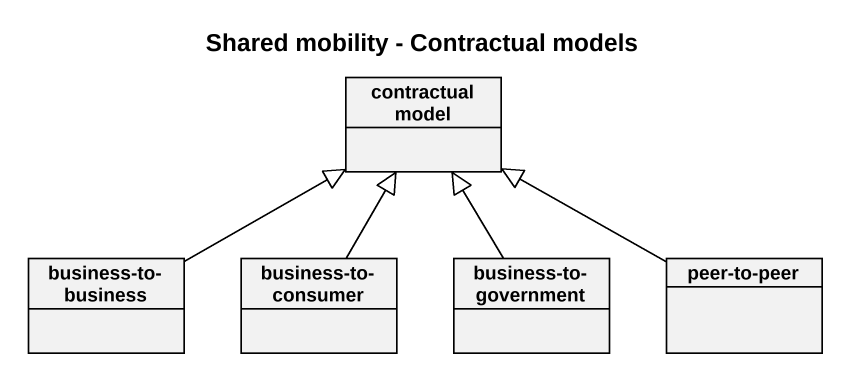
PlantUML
@startuml
title Shared mobility - Contractual models
hide circle
hide empty members
class "contractual model" as contractual_model
class "business-to-business" as business_to_business
class "business-to-consumer" as business_to_consumer
class "business-to-government" as business_to_government
class "peer-to-peer" as peer_to_peer
business_to_business -right-|> contractual_model
business_to_consumer -up-|> contractual_model
business_to_government -up-|> contractual_model
peer_to_peer -left-|> contractual_model
@enduml
